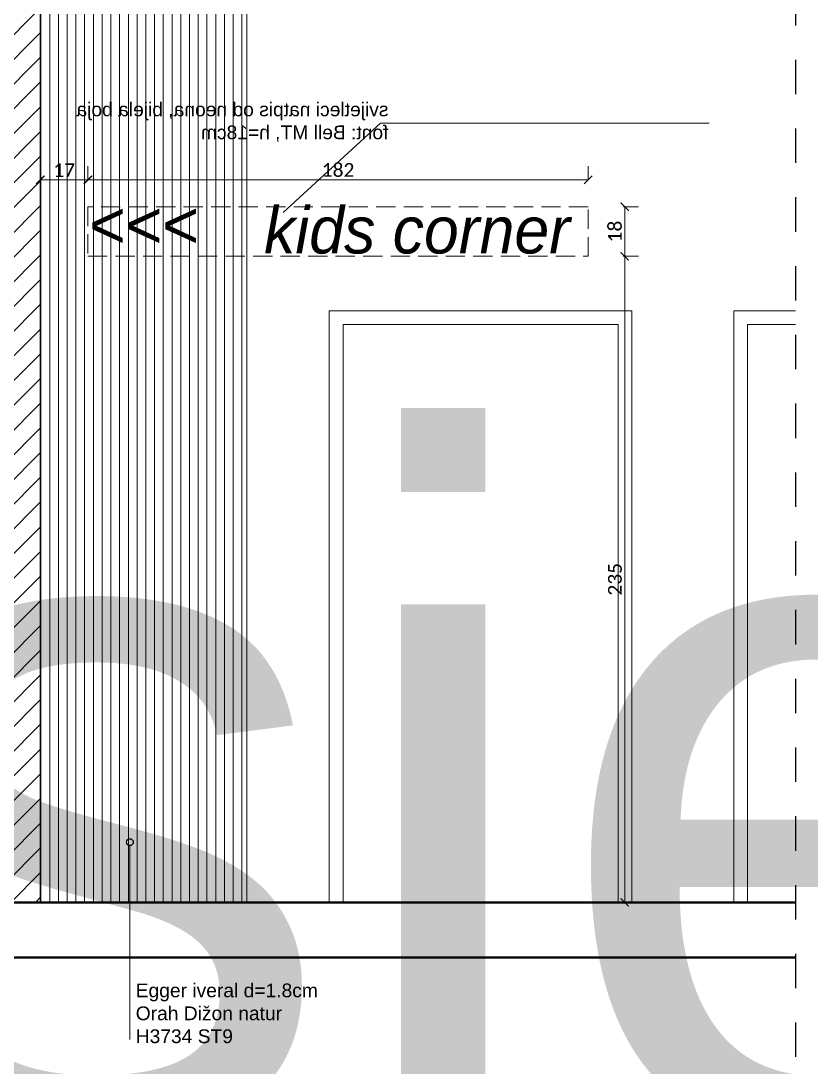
# Model space of a CAD drawing. Header units: centimetres. Extents: x -26724 to 60145, y -23645 to 6771.
# Drawn here: x 10305.3 to 10592.4, y 326.4 to 706.7 of the extents above; entities that cross this region are included whole.
import ezdxf

# ---------------------------------------------------------------- set-up
doc = ezdxf.new("R2010")
doc.units = ezdxf.units.CM
doc.linetypes.add('737', pattern=[10, 7, -3])
doc.linetypes.add('DALEKOVOD_VN', pattern=[5, 2.5, -2.5])
for name, color, linetype, lineweight in [('2.IZGLED', 7, 'Continuous', 13), ('4.KOTE', 88, 'Continuous', 15), ('zid', 7, 'Continuous', 40)]:
    doc.layers.add(name, color=color, linetype=linetype, lineweight=lineweight)
doc.layers.add('3.IZGLED 2', color=7, linetype='Continuous', lineweight=9, true_color=0x4a4a4a)
doc.layers.add('tekst', color=7, linetype='Continuous')
doc.layers.add('tekst @ 50', color=7, linetype='Continuous')
doc.styles.add('Notes', font='arial.ttf', dxfattribs={"height": 3})
doc.styles.get("Standard").update_dxf_attribs({"font": 'calibri.ttf'})
doc.dimstyles.new('ja 1 30 izgledi zidova', dxfattribs={"dimtxt": 5, "dimasz": 3, "dimexe": 5, "dimexo": 5, "dimgap": 1, "dimtad": 1, "dimdec": 0, "dimtxsty": 'Standard', "dimblk": 'ARCHTICK', "dimcen": 2.5, "dimclrd": 256, "dimclrt": 7, "dimadec": 0, "dimazin": 0, "dimtfac": 1, "dimtdec": 0, "dimtix": 1, "dimtmove": 1, "dimatfit": 3, "dimldrblk": 'ARCHTICK', "dimfxl": 5, "dimfxlon": 1, "dimlwd": 0, "dimlwe": 9, "dimarcsym": 0})
pattern_1 = [(90, (1168.535, -4e-06), (-3.175, 0), [])]

# ---------------------------------------------------------------- blocks, each defined once
blk = doc.blocks.new('*U3239')
at = {"layer": 'tekst @ 50', "ltscale": 0.8, "insert": (11522.67, 328.97, 13.5), "char_height": 250, "attachment_point": 3, "style": 'Notes'}
blk.add_mtext_dynamic_manual_height_columns('osnova police', width=14532.2271, gutter_width=37500, heights=[0], dxfattribs=at)
blk = doc.blocks.new('*U3240')
at = {"layer": 'tekst @ 50', "ltscale": 0.8, "style": 'Notes'}
blk.add_text('Presjek 1-1', height=250, dxfattribs=at).set_placement((9701.94, 302.62))
blk = doc.blocks.new('_ArchTick')
at = {"color": 0, "linetype": 'ByBlock', "const_width": 0.15}
blk.add_lwpolyline([(-0.5, -0.5), (0.5, 0.5)], dxfattribs=at)
blk = doc.blocks.new('*D1280')
at = {"layer": '4.KOTE', "color": 0, "lineweight": 9, "transparency": 16777216}
for p, q in [((10312.3, 649.11), (10312.3, 653.92)), ((10329.62, 649.11), (10329.62, 653.92))]:
    blk.add_line(p, q, dxfattribs=at)
at = {"layer": '4.KOTE', "lineweight": 0, "transparency": 16777216}
blk.add_line((10329.62, 648.92), (10312.3, 648.92), dxfattribs=at)
at = {"layer": 'Defpoints', "color": 0, "transparency": 16777216}
for p in [(10312.3, 648.92), (10312.3, 639.12, 27), (10329.62, 639.12, 27)]:
    blk.add_point(p, dxfattribs=at)
at = {"layer": '4.KOTE', "lineweight": 0, "transparency": 16777216, "xscale": 3, "yscale": 3, "zscale": 3, "rotation": 180}
blk.add_blockref('_ArchTick', (10312.3, 648.92), dxfattribs=at)
at = {"layer": '4.KOTE', "lineweight": 0, "transparency": 16777216, "xscale": 3, "yscale": 3, "zscale": 3}
blk.add_blockref('_ArchTick', (10329.62, 648.92), dxfattribs=at)
at = {"layer": '4.KOTE', "color": 7, "transparency": 16777216, "insert": (10320.96, 652.44), "char_height": 5, "attachment_point": 5}
blk.add_mtext('17', dxfattribs=at)
blk = doc.blocks.new('*D1281')
at = {"layer": '4.KOTE', "color": 0, "lineweight": 9, "transparency": 16777216}
for p, q in [((10329.62, 649.11), (10329.62, 653.92)), ((10511.37, 649.11), (10511.37, 653.92))]:
    blk.add_line(p, q, dxfattribs=at)
at = {"layer": '4.KOTE', "lineweight": 0, "transparency": 16777216}
blk.add_line((10329.62, 648.92), (10511.37, 648.92), dxfattribs=at)
at = {"layer": 'Defpoints', "color": 0, "transparency": 16777216}
for p in [(10511.37, 648.92), (10329.62, 639.12, 27), (10511.37, 639.12, 27)]:
    blk.add_point(p, dxfattribs=at)
at = {"layer": '4.KOTE', "lineweight": 0, "transparency": 16777216, "xscale": 3, "yscale": 3, "zscale": 3, "rotation": 180}
blk.add_blockref('_ArchTick', (10329.62, 648.92), dxfattribs=at)
at = {"layer": '4.KOTE', "lineweight": 0, "transparency": 16777216, "xscale": 3, "yscale": 3, "zscale": 3}
blk.add_blockref('_ArchTick', (10511.37, 648.92), dxfattribs=at)
at = {"layer": '4.KOTE', "color": 7, "transparency": 16777216, "insert": (10420.5, 652.48), "char_height": 5, "attachment_point": 5}
blk.add_mtext('182', dxfattribs=at)
blk = doc.blocks.new('*D1282')
at = {"layer": '4.KOTE', "color": 0, "lineweight": 9, "transparency": 16777216}
for p, q in [((10524.06, 621.12), (10529.67, 621.12)), ((10521.97, 386.29), (10529.67, 386.29))]:
    blk.add_line(p, q, dxfattribs=at)
at = {"layer": '4.KOTE', "lineweight": 0, "transparency": 16777216}
blk.add_line((10524.67, 621.12), (10524.67, 386.29), dxfattribs=at)
at = {"layer": 'Defpoints', "color": 0, "transparency": 16777216}
for p in [(10511.37, 621.12, 27), (10497.08, 386.29, 27), (10524.67, 386.29)]:
    blk.add_point(p, dxfattribs=at)
at = {"layer": '4.KOTE', "lineweight": 0, "transparency": 16777216, "xscale": 3, "yscale": 3, "zscale": 3}
for p, rotation in [((10524.67, 621.12), 90), ((10524.67, 386.29), 270)]:
    blk.add_blockref('_ArchTick', p, dxfattribs=dict(at, rotation=rotation))
at = {"layer": '4.KOTE', "color": 7, "transparency": 16777216, "insert": (10521.11, 503.71), "char_height": 5, "attachment_point": 5, "rotation": 90}
blk.add_mtext('235', dxfattribs=at)
blk = doc.blocks.new('*D1283')
at = {"layer": '4.KOTE', "color": 0, "lineweight": 9, "transparency": 16777216}
for p, q in [((10524.19, 639.12), (10529.67, 639.12)), ((10524.19, 621.12), (10529.67, 621.12))]:
    blk.add_line(p, q, dxfattribs=at)
at = {"layer": '4.KOTE', "lineweight": 0, "transparency": 16777216}
blk.add_line((10524.67, 621.12), (10524.67, 639.12), dxfattribs=at)
at = {"layer": 'Defpoints', "color": 0, "transparency": 16777216}
for p in [(10511.98, 639.12, 27), (10524.67, 639.12), (10511.98, 621.12, 27)]:
    blk.add_point(p, dxfattribs=at)
at = {"layer": '4.KOTE', "lineweight": 0, "transparency": 16777216, "xscale": 3, "yscale": 3, "zscale": 3}
for p, rotation in [((10524.67, 639.12), 90), ((10524.67, 621.12), 270)]:
    blk.add_blockref('_ArchTick', p, dxfattribs=dict(at, rotation=rotation))
at = {"layer": '4.KOTE', "color": 7, "transparency": 16777216, "insert": (10521.11, 630.12), "char_height": 5, "attachment_point": 5, "rotation": 90}
blk.add_mtext('18', dxfattribs=at)

msp = doc.modelspace()

# ---------------------------------------------------------------- hatches: boundary and pattern name
at = {"layer": '3.IZGLED 2'}
h = msp.add_hatch(dxfattribs=at)
h.set_pattern_fill('ANSI31', color=256, scale=2)
h.set_pattern_definition([(45, (1168.535, -4e-06), (-4.490128, 4.490128), [])])
edge = h.paths.add_edge_path()
edge.add_arc((9915.99, 574.34), 1.26, 0, 360)
h.paths.add_polyline_path([(9813.3, 527.96), (9813.3, 535.4), (9809.3, 535.4), (9809.3, 539.4), (9834.3, 539.4), (9834.3, 535.4), (9830.3, 535.4), (9830.3, 509.07), (9837.3, 501.29), (9837.3, 386.29), (9892.3, 386.29), (9892.3, 541.29), (9952.3, 571.29), (9982.3, 541.29), (9982.3, 386.29), (10037.3, 386.29), (10037.3, 511.29), (10082.3, 551.29), (10127.3, 501.29), (10127.3, 386.29), (10159.87, 386.29), (10159.87, 646.29), (10299.87, 646.29), (10299.87, 386.29), (10312.3, 386.29), (10312.3, 758.29), (9727.3, 758.29), (9727.3, 386.29), (9747.3, 386.29), (9747.3, 511.29), (9792.05, 551.57)])
at = {"layer": '4.KOTE'}
h = msp.add_hatch(dxfattribs=at)
h.set_pattern_fill('ANSI31', color=38, angle=45)
h.set_pattern_definition(pattern_1)
h.paths.add_polyline_path([(10387.3, 758.29), (10312.3, 758.29), (10312.3, 386.29), (10387.3, 386.29), (10387.3, 621.12), (10329.62, 621.12), (10329.62, 639.12), (10387.3, 639.12)])
h = msp.add_hatch(dxfattribs=at)
h.set_pattern_fill('ANSI31', color=38, angle=45)
h.set_pattern_definition(pattern_1)
h.paths.add_polyline_path([(10387.3, 621.12), (10329.62, 621.12), (10329.62, 639.12), (10387.3, 639.12)])

# ---------------------------------------------------------------- linework, layer by layer
at = {"linetype": 'DALEKOVOD_VN', "ltscale": 5}
msp.add_line((10586.77, 842.57, 0), (10586.77, 326.53, 0), dxfattribs=at)
at = {"layer": '2.IZGLED'}
msp.add_line((10312.3, 386.29, 27), (10312.3, 758.29, 27), dxfattribs=at)
at = {"layer": '2.IZGLED', "linetype": '737', "elevation": 27}
msp.add_lwpolyline([(10329.62, 621.12), (10511.37, 621.12), (10511.37, 639.12), (10329.62, 639.12), (10329.62, 621.12)], dxfattribs=at)
at = {"layer": '3.IZGLED 2', "ltscale": 12}
msp.add_line((10435.9, 669.55), (10400.57, 637.06), dxfattribs=at)
at = {"layer": '3.IZGLED 2'}
msp.add_line((10344.84, 406.91), (10344.84, 336.43), dxfattribs=at)
for points, elevation in [([(10387.3, 386.29), (10387.3, 758.29)], 27), ([(10417.3, 386.29), (10417.3, 601.29), (10527.3, 601.29), (10527.3, 386.29)], 27), ([(10564.3, 386.29), (10564.3, 601.29), (10586.77, 601.29)], 13.5), ([(10422.3, 386.29), (10422.3, 596.29), (10522.3, 596.29), (10522.3, 386.29)], 27), ([(10569.3, 386.29), (10569.3, 596.29), (10586.77, 596.29)], 13.5)]:
    msp.add_lwpolyline(points, dxfattribs=dict(at, elevation=elevation))
at = {"layer": '3.IZGLED 2', "ltscale": 0.8}
msp.add_lwpolyline([(10555.33, 669.55), (10435.9, 669.55)], dxfattribs=at)
at = {"layer": '4.KOTE', "elevation": 13.5}
msp.add_lwpolyline([(9727.3, 758.29), (10312.3, 758.29), (10312.3, 386.29), (9727.3, 386.29)], close=True, dxfattribs=at)
at = {"layer": 'tekst'}
msp.add_circle((10344.84, 408.17), 1.26, dxfattribs=at)
at = {"layer": 'zid'}
for p, q in [((9697.3, 386.29, 27), (10586.77, 386.29, 27)), ((9697.3, 366.29, 27), (10586.77, 366.29, 27))]:
    msp.add_line(p, q, dxfattribs=at)

# ---------------------------------------------------------------- block references
at = {"layer": 'tekst', "color": 3, "lineweight": 50}
for name in ['*U3240', '*U3239']:
    msp.add_blockref(name, (0, 0), dxfattribs=at)

# ---------------------------------------------------------------- texts
at = {"layer": '4.KOTE', "color": 7, "char_height": 17, "attachment_point": 1}
for s, width, insert in [('\\pi0.22284,t153.22284,289.22284;{\\fBell MT|b0|i1|c0|p18;kids corner\\P}', 443.5144, (10393.39, 639.14, 27)), ('\\pi-24.25563,t128.74437,264.74437;{\\fBell MT|b0|i1|c0|p18;<<<\\P}', 272.8967, (10354.04, 641.06, 27))]:
    msp.add_mtext_dynamic_manual_height_columns(s, width=width, gutter_width=12.5, heights=[0], dxfattribs=dict(at, insert=insert))
at = {"layer": 'tekst @ 50', "ltscale": 0.8, "extrusion": (0, 0, -1), "insert": (10438.81, 677.02), "char_height": 5, "attachment_point": 1, "text_direction": (-1, 0, 0), "style": 'Notes'}
msp.add_mtext_dynamic_manual_height_columns('sv{\\fArial|b0|i0|c238|p34;i}jetleci natpis od neona, bijela boja\\Pfont: {\\fArial|b0|i0|c238|p34;Bell MT}, h={\\fArial|b0|i0|c238|p34;18}cm', width=290.6445, gutter_width=750, heights=[0], dxfattribs=at)
at = {"layer": 'tekst @ 50', "ltscale": 0.8, "insert": (10346.97, 356.78), "char_height": 5, "attachment_point": 1, "style": 'Notes'}
msp.add_mtext_dynamic_manual_height_columns('{\\fArial|b0|i0|c238|p34;Egger iveral d=1.8cm\\POrah Dižon natur\\PH3734 ST9}', width=290.6445, gutter_width=750, heights=[45.89], dxfattribs=at)

# ---------------------------------------------------------------- dimensions: what is measured, and where the dimension line sits
at = {"layer": '4.KOTE'}
for base, p2, picture, middle in [((10312.3, 648.92), (10312.3, 639.12, 27), '*D1280', (10320.96, 652.44)), ((10511.37, 648.92), (10511.37, 639.12, 27), '*D1281', (10420.5, 652.48))]:
    dim = msp.add_linear_dim(base=base, p1=(10329.62, 639.12, 27), p2=p2, dimstyle='ja 1 30 izgledi zidova', dxfattribs=at)
    dim.commit()
    dim.dimension.update_dxf_attribs({"geometry": picture, "text_midpoint": middle})
for base, p1, p2, picture, middle in [((10524.67, 639.12), (10511.98, 621.12, 27), (10511.98, 639.12, 27), '*D1283', (10521.11, 630.12)), ((10524.67, 386.29), (10511.37, 621.12, 27), (10497.08, 386.29, 27), '*D1282', (10521.11, 503.71))]:
    dim = msp.add_linear_dim(base=base, p1=p1, p2=p2, angle=90, dimstyle='ja 1 30 izgledi zidova', dxfattribs=at)
    dim.commit()
    dim.dimension.update_dxf_attribs({"geometry": picture, "text_midpoint": middle})

doc.saveas('drawing.dxf')
